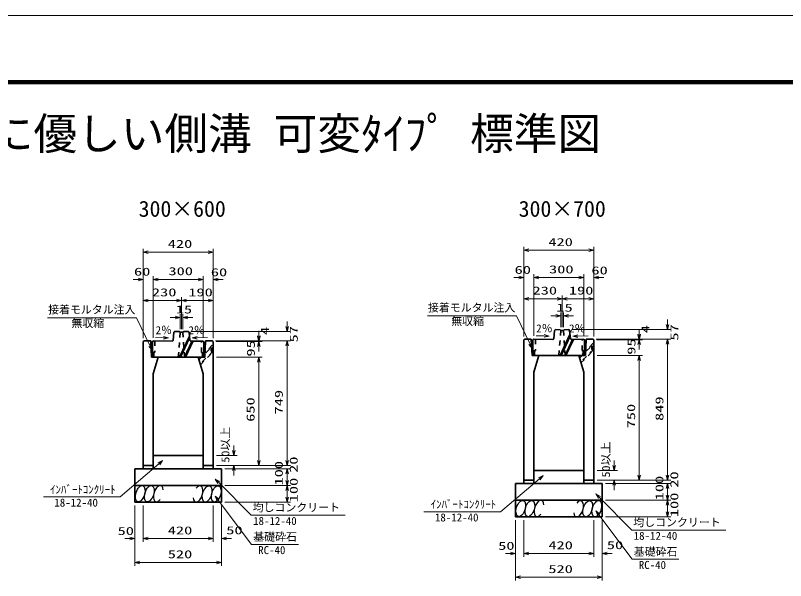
# Model space of a CAD drawing. Units: millimetres on the paper. Extents: x 20 to 861, y 20 to 614.
# Drawn here: x 372.8 to 604.2, y 444.3 to 614.1 of the extents above; entities that cross this region are included whole.
import ezdxf
from ezdxf.enums import TextEntityAlignment as Align

# ---------------------------------------------------------------- set-up
doc = ezdxf.new("R2010")
doc.units = ezdxf.units.MM
doc.linetypes.add('USER1', pattern=[3, 1.5, -1.5])
for name, color, linetype, lineweight in [('D-STR-DIM（寸法）', 7, 'Continuous', 13), ('D-STR-HTXT(均しCON-旗)', 7, 'Continuous', 13), ('D-STR-HTXT(基礎砕石-旗)', 7, 'Continuous', 13), ('D-STR-HTXT（旗上げ）', 7, 'Continuous', 13), ('D-STR-STRF(グリ)', 7, 'Continuous', 25), ('D-STR（構造物）', 1, 'Continuous', 35), ('D-TTL-LINE（区切線）', 7, 'Continuous', 13), ('D-TTL（外枠）', 2, 'Continuous', 140)]:
    doc.layers.add(name, color=color, linetype=linetype, lineweight=lineweight)
doc.layers.add('D-STR-TXT(文字)', color=7, linetype='Continuous')
doc.styles.add('ＭＳ ゴシック', font='')
doc.styles.get('ＭＳ ゴシック').set_extended_font_data('MS Gothic')

# ---------------------------------------------------------------- blocks, each defined once
blk = doc.blocks.new('_Open30@@SfigorgFlag@@4')
at = {"color": 7, "linetype": 'Continuous', "lineweight": 13}
for p, q in [((-1, 0.2679), (0, 0)), ((0, 0), (-1, -0.2679)), ((0, 0), (-1, 0))]:
    blk.add_line(p, q, dxfattribs=at)

msp = doc.modelspace()

# ---------------------------------------------------------------- linework, layer by layer
at = {"layer": 'D-STR-DIM（寸法）'}
for p, q in [((411.237, 535.803), (411.237, 544.012)), ((432.237, 535.803), (432.237, 544.012)), ((525.589, 536.345), (525.589, 544.554)), ((546.589, 536.345), (546.589, 544.554)), ((412.737, 543.012), (430.737, 543.012)), ((527.089, 543.554), (545.089, 543.554)), ((409.737, 534.803), (408.237, 534.803)), ((411.237, 517.1), (411.237, 535.803)), ((414.237, 517.291), (414.237, 535.803)), ((414.237, 517.291), (414.237, 535.803)), ((415.737, 534.803), (417.237, 534.803)), ((415.737, 534.803), (427.737, 534.803)), ((427.737, 534.803), (426.237, 534.803)), ((429.237, 517.291), (429.237, 535.803)), ((429.237, 517.291), (429.237, 535.803)), ((432.237, 517.1), (432.237, 535.803)), ((433.737, 534.803), (435.237, 534.803)), ((524.089, 535.345), (522.589, 535.345)), ((525.589, 517.642), (525.589, 536.345)), ((528.589, 517.833), (528.589, 536.345)), ((528.589, 517.833), (528.589, 536.345)), ((530.089, 535.345), (531.589, 535.345)), ((530.089, 535.345), (542.089, 535.345)), ((542.089, 535.345), (540.589, 535.345)), ((543.589, 517.833), (543.589, 536.345)), ((543.589, 517.833), (543.589, 536.345)), ((546.589, 517.642), (546.589, 536.345)), ((548.089, 535.345), (549.589, 535.345)), ((525.589, 517.642), (525.589, 529.988)), ((537.089, 520.441), (537.089, 529.988)), ((537.089, 520.441), (537.089, 529.988)), ((546.589, 517.642), (546.589, 529.988)), ((411.237, 517.1), (411.237, 529.446)), ((412.737, 528.446), (421.237, 528.446)), ((422.737, 519.899), (422.737, 529.446)), ((422.737, 519.899), (422.737, 529.446)), ((424.237, 528.446), (430.737, 528.446)), ((432.237, 517.1), (432.237, 529.446)), ((527.089, 528.988), (535.589, 528.988)), ((538.589, 528.988), (545.089, 528.988)), ((420.843, 523.314), (419.343, 523.314)), ((422.343, 519.899), (422.343, 524.314)), ((423.131, 519.899), (423.131, 524.314)), ((424.631, 523.314), (426.131, 523.314)), ((535.195, 523.856), (533.695, 523.856)), ((536.695, 520.441), (536.695, 524.856)), ((537.483, 520.441), (537.483, 524.856)), ((538.983, 523.856), (540.483, 523.856)), ((454.44, 520.681), (454.44, 522.181)), ((568.791, 521.223), (568.791, 522.723)), ((425.743, 519.181), (455.44, 519.181)), ((445.942, 517.845), (445.942, 519.345)), ((445.942, 517.653), (445.942, 519.153)), ((540.094, 519.723), (569.791, 519.723)), ((560.293, 518.387), (560.293, 519.887)), ((560.293, 518.195), (560.293, 519.695)), ((414.963, 517.324), (417.324, 517.276)), ((430.574, 517.298), (427.457, 517.246)), ((432.987, 516.345), (446.942, 516.345)), ((433.183, 516.153), (446.942, 516.153)), ((433.183, 516.153), (446.942, 516.153)), ((433.987, 516.345), (455.44, 516.345)), ((433.987, 516.345), (455.44, 516.345)), ((529.314, 517.866), (531.676, 517.818)), ((544.925, 517.84), (541.809, 517.788)), ((547.339, 516.887), (561.293, 516.887)), ((547.535, 516.695), (561.293, 516.695)), ((547.535, 516.695), (561.293, 516.695)), ((548.339, 516.887), (569.791, 516.887)), ((548.339, 516.887), (569.791, 516.887)), ((445.942, 514.653), (445.942, 513.153)), ((454.44, 480.398), (454.44, 514.845)), ((454.44, 514.845), (454.44, 513.345)), ((560.293, 515.195), (560.293, 513.695)), ((568.791, 475.94), (568.791, 515.387)), ((568.791, 515.387), (568.791, 513.887)), ((547.589, 511.94), (561.293, 511.94)), ((547.589, 511.94), (561.293, 511.94)), ((433.237, 511.398), (446.942, 511.398)), ((433.237, 511.398), (446.942, 511.398)), ((445.942, 480.398), (445.942, 509.898)), ((445.942, 509.898), (445.942, 508.398)), ((560.293, 475.94), (560.293, 510.44)), ((560.293, 510.44), (560.293, 508.94)), ((438.426, 483.398), (438.426, 484.898)), ((433.237, 481.898), (439.426, 481.898)), ((454.44, 480.398), (454.44, 481.898)), ((552.778, 478.94), (552.778, 480.44)), ((433.237, 478.898), (455.44, 478.898)), ((433.237, 478.898), (446.942, 478.898)), ((433.237, 478.898), (455.44, 478.898)), ((433.237, 478.898), (439.426, 478.898)), ((435.737, 477.898), (455.44, 477.898)), ((435.737, 477.898), (455.44, 477.898)), ((438.426, 477.398), (438.426, 475.898)), ((547.589, 477.44), (553.778, 477.44)), ((568.791, 475.94), (568.791, 477.44)), ((454.44, 474.398), (454.44, 476.398)), ((454.44, 476.398), (454.44, 474.898)), ((547.589, 474.44), (569.791, 474.44)), ((547.589, 474.44), (561.293, 474.44)), ((547.589, 474.44), (569.791, 474.44)), ((547.589, 474.44), (553.778, 474.44)), ((435.737, 472.898), (455.44, 472.898)), ((435.737, 472.898), (455.44, 472.898)), ((550.089, 473.44), (569.791, 473.44)), ((550.089, 473.44), (569.791, 473.44)), ((552.778, 472.94), (552.778, 471.44)), ((454.44, 469.398), (454.44, 471.398)), ((568.791, 469.94), (568.791, 471.94)), ((568.791, 471.94), (568.791, 470.44)), ((435.737, 467.898), (455.44, 467.898)), ((550.089, 468.44), (569.791, 468.44)), ((550.089, 468.44), (569.791, 468.44)), ((408.737, 466.898), (408.737, 455.931)), ((408.737, 465.898), (408.737, 448.774)), ((411.237, 466.898), (411.237, 455.931)), ((411.237, 465.898), (411.237, 455.931)), ((432.237, 466.898), (432.237, 455.931)), ((432.237, 465.898), (432.237, 455.931)), ((434.737, 466.898), (434.737, 455.931)), ((434.737, 465.898), (434.737, 448.774)), ((568.791, 464.94), (568.791, 466.94)), ((550.089, 463.44), (569.791, 463.44)), ((523.089, 462.44), (523.089, 451.473)), ((523.089, 461.44), (523.089, 444.316)), ((525.589, 462.44), (525.589, 451.473)), ((525.589, 461.44), (525.589, 451.473)), ((546.589, 462.44), (546.589, 451.473)), ((546.589, 461.44), (546.589, 451.473)), ((549.089, 462.44), (549.089, 451.473)), ((549.089, 461.44), (549.089, 444.316)), ((407.237, 456.931), (405.737, 456.931)), ((412.737, 456.931), (430.737, 456.931)), ((412.737, 456.931), (414.237, 456.931)), ((430.737, 456.931), (429.237, 456.931)), ((436.237, 456.931), (437.737, 456.931)), ((521.589, 452.473), (520.089, 452.473)), ((527.089, 452.473), (545.089, 452.473)), ((527.089, 452.473), (528.589, 452.473)), ((545.089, 452.473), (543.589, 452.473)), ((550.589, 452.473), (552.089, 452.473)), ((410.237, 449.774), (433.237, 449.774)), ((524.589, 445.316), (547.589, 445.316))]:
    msp.add_line(p, q, dxfattribs=at)
at = {"layer": 'D-STR-HTXT(均しCON-旗)'}
for p, q in [((404.279, 469.468), (415.936, 479.379)), ((518.63, 465.01), (530.287, 474.921)), ((443.677, 463.951), (433.954, 473.768)), ((381.244, 469.468), (404.279, 469.468)), ((558.029, 459.493), (548.306, 469.31)), ((471.885, 463.951), (443.677, 463.951)), ((495.596, 465.01), (518.63, 465.01)), ((586.237, 459.493), (558.029, 459.493))]:
    msp.add_line(p, q, dxfattribs=at)
at = {"layer": 'D-STR-HTXT(基礎砕石-旗)'}
for p, q in [((443.755, 455.201), (433.751, 468.527)), ((558.107, 450.743), (548.103, 464.07)), ((457.859, 455.201), (443.755, 455.201)), ((572.21, 450.743), (558.107, 450.743))]:
    msp.add_line(p, q, dxfattribs=at)
at = {"layer": 'D-STR-HTXT（旗上げ）'}
for p, q in [((382.517, 523.287), (409.238, 523.287)), ((409.238, 523.287), (413.332, 514.778)), ((496.639, 523.89), (523.36, 523.89)), ((523.36, 523.89), (527.454, 515.38))]:
    msp.add_line(p, q, dxfattribs=at)
at = {"layer": 'D-STR-STRF(グリ)'}
for centre, major_axis in [((410.332, 470.422), (0.79, 2.421)), ((413.053, 470.422), (0.79, 2.421)), ((430.441, 470.341), (-0.771, -2.427)), ((433.162, 470.362), (-0.771, -2.427)), ((524.683, 465.964), (0.79, 2.421)), ((527.405, 465.964), (0.79, 2.421)), ((544.793, 465.883), (-0.771, -2.427)), ((547.514, 465.904), (-0.771, -2.427))]:
    msp.add_ellipse(centre, major_axis=major_axis, ratio=0.5139, dxfattribs=at)
for centre, major_axis in [((415.794, 470.422), (0.79, 2.421)), ((427.701, 470.319), (-0.771, -2.427)), ((530.145, 465.964), (0.79, 2.421)), ((542.052, 465.861), (-0.771, -2.427))]:
    msp.add_ellipse(centre, major_axis=major_axis, ratio=0.5139, start_param=5.3575563, end_param=10.3750652, dxfattribs=at)
at = {"layer": 'D-STR（構造物）'}
for p, q in [((420.472, 518.936), (420.264, 516.439)), ((420.743, 519.181), (420.472, 518.936)), ((422.112, 519.153), (420.743, 519.181)), ((422.343, 518.899), (422.112, 519.153)), ((423.131, 518.899), (422.343, 518.899)), ((423.362, 519.153), (423.131, 518.899)), ((424.743, 519.181), (423.362, 519.153)), ((425.013, 518.937), (424.743, 519.181)), ((425.221, 516.439), (425.013, 518.937)), ((534.824, 519.479), (534.615, 516.981)), ((535.094, 519.723), (534.824, 519.479)), ((536.464, 519.695), (535.094, 519.723)), ((536.695, 519.441), (536.464, 519.695)), ((537.483, 519.441), (536.695, 519.441)), ((537.714, 519.695), (537.483, 519.441)), ((539.094, 519.723), (537.714, 519.695)), ((539.365, 519.479), (539.094, 519.723)), ((539.573, 516.981), (539.365, 519.479)), ((411.237, 516.1), (411.487, 516.345)), ((411.237, 478.898), (411.237, 516.1)), ((411.487, 516.345), (413.487, 516.305)), ((413.487, 516.305), (413.737, 511.398)), ((414.237, 516.31), (413.987, 516.065)), ((413.987, 516.065), (413.987, 511.418)), ((419.993, 516.195), (414.237, 516.31)), ((420.264, 516.439), (419.993, 516.195)), ((422.148, 511.398), (425.11, 517.751)), ((425.152, 517.255), (422.42, 511.398)), ((423.657, 511.398), (425.889, 516.183)), ((426.14, 516.188), (423.907, 511.398)), ((425.492, 516.195), (425.221, 516.439)), ((429.237, 516.27), (425.492, 516.195)), ((429.487, 516.025), (429.237, 516.27)), ((429.987, 516.305), (429.737, 511.398)), ((431.987, 516.345), (429.987, 516.305)), ((432.237, 516.1), (431.987, 516.345)), ((432.237, 478.898), (432.237, 516.1)), ((525.589, 516.642), (525.839, 516.887)), ((525.589, 474.44), (525.589, 516.642)), ((525.839, 516.887), (527.839, 516.847)), ((527.839, 516.847), (528.089, 511.94)), ((528.589, 516.852), (528.339, 516.607)), ((528.339, 516.607), (528.339, 511.96)), ((534.345, 516.737), (528.589, 516.852)), ((534.615, 516.981), (534.345, 516.737)), ((536.499, 511.94), (539.462, 518.293)), ((539.503, 517.797), (536.772, 511.94)), ((538.009, 511.94), (540.241, 516.725)), ((540.492, 516.73), (538.258, 511.94)), ((539.844, 516.737), (539.573, 516.981)), ((543.589, 516.812), (539.844, 516.737)), ((543.839, 516.567), (543.589, 516.812)), ((543.839, 511.94), (543.839, 516.567)), ((544.339, 516.847), (544.089, 511.94)), ((546.339, 516.887), (544.339, 516.847)), ((546.589, 516.642), (546.339, 516.887)), ((546.589, 474.44), (546.589, 516.642)), ((429.487, 511.398), (429.487, 516.025)), ((413.987, 511.418), (429.487, 511.398)), ((528.089, 511.94), (530.089, 511.94)), ((528.339, 511.96), (543.839, 511.94)), ((530.089, 511.94), (528.589, 506.94)), ((542.089, 511.94), (543.589, 506.94)), ((544.089, 511.94), (542.089, 511.94)), ((413.737, 511.398), (415.737, 511.398)), ((415.737, 511.398), (414.237, 506.398)), ((427.737, 511.398), (429.237, 506.398)), ((429.737, 511.398), (427.737, 511.398)), ((528.589, 506.94), (528.589, 474.44)), ((543.589, 506.94), (543.589, 474.44)), ((414.237, 506.398), (414.237, 478.898)), ((429.237, 506.398), (429.237, 478.898)), ((414.237, 481.898), (429.237, 481.898)), ((408.737, 477.898), (434.737, 477.898)), ((408.737, 477.898), (408.737, 467.898)), ((414.237, 478.898), (411.237, 478.898)), ((411.237, 478.898), (411.237, 477.898)), ((414.237, 478.898), (414.237, 477.898)), ((429.237, 478.898), (432.237, 478.898)), ((429.237, 478.898), (429.237, 477.898)), ((432.237, 478.898), (432.237, 477.898)), ((434.737, 477.898), (434.737, 467.898)), ((528.589, 477.44), (543.589, 477.44)), ((528.589, 474.44), (525.589, 474.44)), ((525.589, 474.44), (525.589, 473.44)), ((528.589, 474.44), (528.589, 473.44)), ((543.589, 474.44), (546.589, 474.44)), ((543.589, 474.44), (543.589, 473.44)), ((546.589, 474.44), (546.589, 473.44)), ((408.737, 472.898), (434.737, 472.898)), ((523.089, 473.44), (549.089, 473.44)), ((523.089, 473.44), (523.089, 463.44)), ((549.089, 473.44), (549.089, 463.44)), ((408.737, 467.898), (434.737, 467.898)), ((523.089, 468.44), (549.089, 468.44)), ((523.089, 463.44), (549.089, 463.44))]:
    msp.add_line(p, q, dxfattribs=at)
at = {"layer": 'D-STR（構造物）', "linetype": 'USER1'}
for p, q in [((421.775, 511.395), (422.343, 518.899)), ((423.131, 518.899), (423.696, 511.436)), ((536.127, 511.937), (536.695, 519.441)), ((537.483, 519.441), (538.047, 511.978)), ((414.737, 516.305), (414.737, 512.908)), ((428.737, 512.863), (428.737, 516.26)), ((529.089, 516.847), (529.089, 513.45)), ((543.089, 513.405), (543.089, 516.802)), ((431.987, 515.006), (427.885, 510.904)), ((427.966, 510.635), (432.162, 514.831)), ((431.662, 513.246), (431.662, 514.331)), ((432.162, 514.831), (431.914, 515.079)), ((432.162, 512.901), (432.162, 514.831)), ((546.339, 515.548), (542.237, 511.446)), ((542.318, 511.177), (546.514, 515.373)), ((546.514, 513.788), (542.684, 509.957)), ((546.014, 513.788), (546.014, 514.873)), ((546.014, 513.788), (546.514, 513.788)), ((546.514, 515.373), (546.266, 515.621)), ((546.514, 513.443), (546.514, 515.373)), ((414.437, 512.81), (413.987, 512.906)), ((413.987, 511.418), (413.987, 511.398)), ((414.737, 512.908), (414.437, 512.81)), ((414.437, 512.81), (414.437, 511.398)), ((432.162, 513.246), (428.332, 509.415)), ((428.406, 509.17), (432.162, 512.926)), ((429.037, 512.765), (428.737, 512.863)), ((429.037, 512.765), (429.487, 512.861)), ((429.037, 511.395), (429.037, 512.765)), ((431.662, 513.246), (432.162, 513.246)), ((431.914, 512.654), (432.162, 512.901)), ((528.789, 513.352), (528.339, 513.448)), ((528.339, 511.96), (528.339, 511.94)), ((529.089, 513.45), (528.789, 513.352)), ((528.789, 513.352), (528.789, 511.94)), ((542.758, 509.712), (546.514, 513.468)), ((543.389, 513.307), (543.089, 513.405)), ((543.389, 513.307), (543.839, 513.403)), ((543.389, 511.937), (543.389, 513.307)), ((546.266, 513.196), (546.514, 513.443))]:
    msp.add_line(p, q, dxfattribs=at)
at = {"layer": 'D-TTL-LINE（区切線）', "lineweight": 18}
msp.add_line((861.1, 614.11), (20.1, 614.11), dxfattribs=at)
at = {"layer": 'D-TTL（外枠）'}
msp.add_line((841, 594.01), (40.2, 594.01), dxfattribs=at)

# ---------------------------------------------------------------- block references
at = {"layer": 'D-STR-DIM（寸法）', "xscale": 1.5, "yscale": 1.5}
for p, rotation in [((525.589, 543.554), 180), ((411.237, 543.012), 180), ((414.237, 534.803), 180), ((414.237, 534.803), 180), ((432.237, 534.803), 180), ((528.589, 535.345), 180), ((528.589, 535.345), 180), ((546.589, 535.345), 180), ((411.237, 528.446), 180), ((422.737, 528.446), 180), ((525.589, 528.988), 180), ((537.089, 528.988), 180), ((423.131, 523.314), 180), ((537.483, 523.856), 180), ((454.44, 519.181), 270), ((568.791, 519.723), 270), ((560.293, 516.887), 270), ((418.824, 517.246), 358.85424), ((425.957, 517.22), 180.95838), ((445.942, 516.345), 270), ((445.942, 516.153), 270), ((445.942, 516.153), 90), ((454.44, 516.345), 90), ((454.44, 516.345), 90), ((533.175, 517.788), 358.85424), ((540.309, 517.762), 180.95838), ((560.293, 516.695), 270), ((560.293, 516.695), 90), ((568.791, 516.887), 90), ((568.791, 516.887), 90), ((560.293, 511.94), 90), ((560.293, 511.94), 90), ((445.942, 511.398), 90), ((445.942, 511.398), 90), ((438.426, 481.898), 270), ((445.942, 478.898), 270), ((454.44, 478.898), 270), ((454.44, 478.898), 270), ((438.426, 478.898), 90), ((454.44, 477.898), 90), ((454.44, 477.898), 90), ((552.778, 477.44), 270), ((454.44, 472.898), 270), ((552.778, 474.44), 90), ((560.293, 474.44), 270), ((568.791, 474.44), 270), ((568.791, 474.44), 270), ((454.44, 472.898), 90), ((568.791, 473.44), 90), ((568.791, 473.44), 90), ((568.791, 468.44), 270), ((454.44, 467.898), 270), ((568.791, 468.44), 90), ((568.791, 463.44), 270), ((411.237, 456.931), 180), ((411.237, 456.931), 180), ((434.737, 456.931), 180), ((525.589, 452.473), 180), ((525.589, 452.473), 180), ((549.089, 452.473), 180), ((408.737, 449.774), 180), ((523.089, 445.316), 180)]:
    msp.add_blockref('_Open30@@SfigorgFlag@@4', p, dxfattribs=dict(at, rotation=rotation))
for p in [(546.589, 543.554), (432.237, 543.012), (411.237, 534.803), (429.237, 534.803), (429.237, 534.803), (525.589, 535.345), (543.589, 535.345), (543.589, 535.345), (422.737, 528.446), (432.237, 528.446), (537.089, 528.988), (546.589, 528.988), (422.343, 523.314), (536.695, 523.856), (408.737, 456.931), (432.237, 456.931), (432.237, 456.931), (523.089, 452.473), (546.589, 452.473), (546.589, 452.473), (434.737, 449.774), (549.089, 445.316)]:
    msp.add_blockref('_Open30@@SfigorgFlag@@4', p, dxfattribs=at)
at = {"layer": 'D-STR-HTXT(均しCON-旗)', "xscale": 1.5, "yscale": 1.5}
for p, rotation in [((417.078, 480.35), 40.37163), ((432.899, 474.833), 134.72505), ((531.43, 475.892), 40.37163), ((547.25, 470.375), 134.72505)]:
    msp.add_blockref('_Open30@@SfigorgFlag@@4', p, dxfattribs=dict(at, rotation=rotation))
at = {"layer": 'D-STR-HTXT(基礎砕石-旗)', "xscale": 1.5, "yscale": 1.5, "rotation": 126.89552}
for p in [(432.851, 469.727), (547.202, 465.269)]:
    msp.add_blockref('_Open30@@SfigorgFlag@@4', p, dxfattribs=at)
at = {"layer": 'D-STR-HTXT（旗上げ）', "xscale": 1.5, "yscale": 1.5, "rotation": 295.69073}
for p in [(413.982, 513.426), (528.104, 514.028)]:
    msp.add_blockref('_Open30@@SfigorgFlag@@4', p, dxfattribs=at)

# ---------------------------------------------------------------- texts
at = {"layer": 'D-STR-DIM（寸法）', "style": 'ＭＳ ゴシック', "width": 1.5}
for s, p in [('420', (418.612, 543.549)), ('420', (532.964, 544.091)), ('60', (408.473, 535.197)), ('300', (418.82, 535.341)), ('60', (431.557, 535.027)), ('60', (522.824, 535.739)), ('300', (533.172, 535.883)), ('60', (545.908, 535.569)), ('230', (528.214, 529.525)), ('190', (539.13, 529.525)), ('230', (413.862, 528.983)), ('190', (424.779, 528.983)), ('15', (421.024, 523.851)), ('15', (535.376, 524.393)), ('420', (418.612, 457.469)), ('50', (436.189, 457.506)), ('50', (403.539, 457.298)), ('50', (517.891, 452.84)), ('420', (532.964, 453.011)), ('50', (550.541, 453.048)), ('520', (418.612, 450.311)), ('520', (532.964, 445.853))]:
    msp.add_text(s, height=2.405, dxfattribs=at).set_placement(p, align=Align.BOTTOM_LEFT)
at = {"layer": 'D-STR-DIM（寸法）', "style": 'ＭＳ ゴシック'}
for rotation, p in [(0.01, (414.97, 517.622)), (359.99, (424.819, 517.611)), (0.01, (529.322, 518.164)), (359.99, (539.171, 518.153))]:
    msp.add_text('2％', height=2.405, rotation=rotation, dxfattribs=at).set_placement(p, align=Align.BOTTOM_LEFT)
for s, width, p in [('4', 1.5, (564.057, 518.637)), ('57', 1.5, (572.731, 516.412)), ('4', 1.5, (449.705, 518.095)), ('57', 1.5, (458.38, 515.87)), ('95', 1.5, (445.498, 511.618)), ('95', 1.5, (559.85, 512.16)), ('749', 1.5, (453.902, 494.242)), ('650', 1.5, (445.404, 492.023)), ('849', 1.5, (568.254, 492.284)), ('750', 1.5, (559.756, 490.065)), ('50以上', 1.1, (437.844, 479.762)), ('50以上', 1.1, (552.196, 475.304)), ('100', 1.5, (453.902, 472.898)), ('20', 1.5, (458.354, 476.68)), ('20', 1.5, (572.706, 472.222)), ('100', 1.5, (458.375, 467.843)), ('100', 1.5, (568.254, 468.44)), ('100', 1.5, (572.726, 463.385))]:
    msp.add_text(s, height=2.405, rotation=90, dxfattribs=dict(at, width=width)).set_placement(p, align=Align.BOTTOM_LEFT)
at = {"layer": 'D-STR-HTXT(均しCON-旗)', "style": 'ＭＳ ゴシック'}
for s, p in [('ｲﾝﾊﾞｰﾄｺﾝｸﾘｰﾄ', (383.254, 469.752)), ('18-12-40', (384.531, 465.818)), ('均しコンクリート', (444.125, 464.362)), ('ｲﾝﾊﾞｰﾄｺﾝｸﾘｰﾄ', (497.606, 465.294)), ('18-12-40', (444.258, 460.301)), ('18-12-40', (498.883, 461.36)), ('均しコンクリート', (558.477, 459.904)), ('18-12-40', (558.61, 455.843))]:
    msp.add_text(s, height=2.405, dxfattribs=at).set_placement(p, align=Align.BOTTOM_LEFT)
at = {"layer": 'D-STR-HTXT(基礎砕石-旗)', "style": 'ＭＳ ゴシック'}
for s, p in [('基礎砕石', (444.29, 455.538)), ('RC-40', (445.778, 451.552)), ('基礎砕石', (558.642, 451.08)), ('RC-40', (560.13, 447.094))]:
    msp.add_text(s, height=2.405, dxfattribs=at).set_placement(p, align=Align.BOTTOM_LEFT)
at = {"layer": 'D-STR-HTXT（旗上げ）', "style": 'ＭＳ ゴシック'}
for s, p in [('接着モルタル注入', (496.785, 524.393)), ('接着モルタル注入', (382.663, 523.791)), ('無収縮', (389.667, 519.714)), ('無収縮', (503.789, 520.316))]:
    msp.add_text(s, height=2.405, dxfattribs=at).set_placement(p, align=Align.BOTTOM_LEFT)
at = {"layer": 'D-STR-TXT(文字)', "style": 'ＭＳ ゴシック'}
for s, height, p in [('自転車に優しい側溝 可変ﾀｲﾌﾟ 標準図', 9.621, (325.752, 570.915)), ('300×600', 4.811, (409.864, 552.163)), ('300×700', 4.811, (524.037, 552.163))]:
    msp.add_text(s, height=height, dxfattribs=at).set_placement(p, align=Align.BOTTOM_LEFT)

doc.saveas('drawing.dxf')
